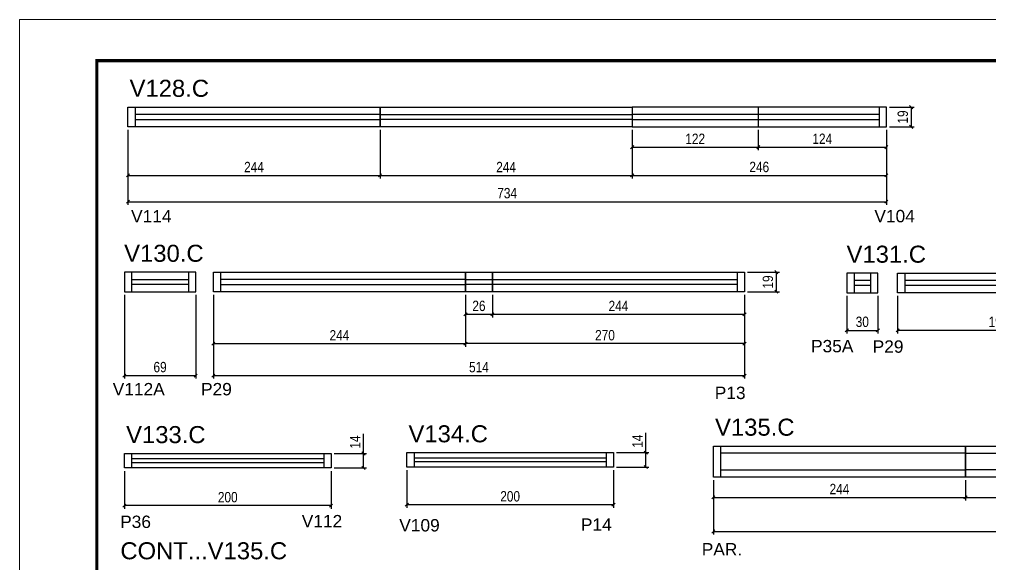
# Model space of a CAD drawing. Extents: x 2815 to 9069, y 548 to 5044.
# Drawn here: x 2815 to 3755, y 2218 to 2746 of the extents above; entities that cross this region are included whole.
import ezdxf

# ---------------------------------------------------------------- set-up
doc = ezdxf.new("R2010")
doc.units = 0
doc.linetypes.add('DASHED', pattern=[0.75, 0.5, -0.25])
for name, color, linetype in [('5', 5, 'Continuous'), ('COTA', 241, 'Continuous'), ('Cotas', 1, 'Continuous'), ('NOMENCLATURA', 7, 'Continuous'), ('Painéis', 200, 'Continuous'), ('SARR_2.2x7', 40, 'Continuous'), ('SARR_EDITAR', 141, 'Continuous')]:
    doc.layers.add(name, color=color, linetype=linetype)
for name, color, linetype, lineweight in [('Folhas', 255, 'Continuous', 9), ('Romaneio', 3, 'Continuous', 13), ('SARRAFO DE PRESSAO', 251, 'DASHED', 9)]:
    doc.layers.add(name, color=color, linetype=linetype, lineweight=lineweight)
doc.styles.add('COTA TECNICA-50', font='techl___.ttf', dxfattribs={"height": 10})
doc.styles.get("Standard").update_dxf_attribs({"font": 'arial.ttf'})
doc.dimstyles.new('COTA PAINEL-50', dxfattribs={"dimtxt": 10, "dimasz": 3, "dimexe": 3, "dimexo": 3, "dimgap": 3, "dimtad": 1, "dimdec": 1, "dimzin": 12, "dimdsep": 46, "dimtxsty": 'COTA TECNICA-50', "dimblk1": 'OBLIQUE', "dimblk2": 'OBLIQUE', "dimsah": 1, "dimcen": 0.9, "dimclrd": 4, "dimclre": 4, "dimclrt": 240, "dimadec": 1, "dimazin": 3, "dimtfac": 1, "dimtdec": 1, "dimtmove": 0, "dimatfit": 3, "dimfxl": 1, "dimtolj": 1, "dimtzin": 12, "dimarcsym": 0})

# ---------------------------------------------------------------- blocks, each defined once
blk = doc.blocks.new('9999999999')
at = {"layer": 'Folhas'}
blk.add_lwpolyline([(98138.98, 34190.21), (99623.98, 34190.21), (99623.98, 35240.21), (98138.98, 35240.21)], close=True, dxfattribs=at)
at = {"layer": 'Folhas', "color": 30, "const_width": 3}
blk.add_lwpolyline([(98213.98, 34230.21), (99583.98, 34230.21), (99583.98, 35200.21), (98213.98, 35200.21)], close=True, dxfattribs=at)
blk = doc.blocks.new('_Oblique')
at = {"color": 0, "linetype": 'ByBlock', "lineweight": -2}
blk.add_line((-0.5, -0.5), (0.5, 0.5), dxfattribs=at)
blk = doc.blocks.new('*D355')
at = {"layer": 'COTA', "color": 4, "linetype": 'ByBlock', "lineweight": -2, "transparency": 16777216}
for p, q in [((2920.48, 2639.36), (2920.48, 2592.31)), ((3164.48, 2639.36), (3164.48, 2592.31)), ((2920.48, 2595.31), (3164.48, 2595.31))]:
    blk.add_line(p, q, dxfattribs=at)
at = {"layer": 'Defpoints', "color": 0, "linetype": 'ByBlock', "transparency": 16777216}
for p in [(2920.48, 2642.36), (3164.48, 2642.36), (3164.48, 2595.31)]:
    blk.add_point(p, dxfattribs=at)
at = {"layer": 'COTA', "color": 4, "linetype": 'ByBlock', "lineweight": -2, "transparency": 16777216, "xscale": 3, "yscale": 3, "zscale": 3, "rotation": 180}
blk.add_blockref('_Oblique', (2920.48, 2595.31), dxfattribs=at)
at = {"layer": 'COTA', "color": 4, "linetype": 'ByBlock', "lineweight": -2, "transparency": 16777216, "xscale": 3, "yscale": 3, "zscale": 3}
blk.add_blockref('_Oblique', (3164.48, 2595.31), dxfattribs=at)
at = {"layer": 'COTA', "color": 240, "linetype": 'ByBlock', "transparency": 16777216, "insert": (3042.48, 2603.39), "char_height": 10, "attachment_point": 5, "style": 'COTA TECNICA-50'}
blk.add_mtext('\\A1;244', dxfattribs=at)
blk = doc.blocks.new('*D356')
at = {"layer": 'COTA', "color": 4, "linetype": 'ByBlock', "lineweight": -2, "transparency": 16777216}
for p, q in [((3164.48, 2639.36), (3164.48, 2592.31)), ((3408.48, 2639.36), (3408.48, 2592.31)), ((3164.48, 2595.31), (3408.48, 2595.31))]:
    blk.add_line(p, q, dxfattribs=at)
at = {"layer": 'Defpoints', "color": 0, "linetype": 'ByBlock', "transparency": 16777216}
for p in [(3164.48, 2642.36), (3408.48, 2642.36), (3408.48, 2595.31)]:
    blk.add_point(p, dxfattribs=at)
at = {"layer": 'COTA', "color": 4, "linetype": 'ByBlock', "lineweight": -2, "transparency": 16777216, "xscale": 3, "yscale": 3, "zscale": 3, "rotation": 180}
blk.add_blockref('_Oblique', (3164.48, 2595.31), dxfattribs=at)
at = {"layer": 'COTA', "color": 4, "linetype": 'ByBlock', "lineweight": -2, "transparency": 16777216, "xscale": 3, "yscale": 3, "zscale": 3}
blk.add_blockref('_Oblique', (3408.48, 2595.31), dxfattribs=at)
at = {"layer": 'COTA', "color": 240, "linetype": 'ByBlock', "transparency": 16777216, "insert": (3286.48, 2603.39), "char_height": 10, "attachment_point": 5, "style": 'COTA TECNICA-50'}
blk.add_mtext('\\A1;244', dxfattribs=at)
blk = doc.blocks.new('*D113')
at = {"layer": 'COTA', "color": 4, "linetype": 'ByBlock', "lineweight": -2, "transparency": 16777216}
for p, q in [((3408.48, 2639.36), (3408.48, 2592.31)), ((3654.48, 2639.36), (3654.48, 2592.31)), ((3408.48, 2595.31), (3654.48, 2595.31))]:
    blk.add_line(p, q, dxfattribs=at)
at = {"layer": 'Defpoints', "color": 0, "linetype": 'ByBlock', "transparency": 16777216}
for p in [(3408.48, 2642.36), (3654.48, 2642.36), (3654.48, 2595.31)]:
    blk.add_point(p, dxfattribs=at)
at = {"layer": 'COTA', "color": 4, "linetype": 'ByBlock', "lineweight": -2, "transparency": 16777216, "xscale": 3, "yscale": 3, "zscale": 3, "rotation": 180}
blk.add_blockref('_Oblique', (3408.48, 2595.31), dxfattribs=at)
at = {"layer": 'COTA', "color": 4, "linetype": 'ByBlock', "lineweight": -2, "transparency": 16777216, "xscale": 3, "yscale": 3, "zscale": 3}
blk.add_blockref('_Oblique', (3654.48, 2595.31), dxfattribs=at)
at = {"layer": 'COTA', "color": 240, "linetype": 'ByBlock', "transparency": 16777216, "insert": (3531.48, 2603.42), "char_height": 10, "attachment_point": 5, "style": 'COTA TECNICA-50'}
blk.add_mtext('\\A1;246', dxfattribs=at)
blk = doc.blocks.new('*D357')
at = {"layer": 'COTA', "color": 4, "linetype": 'ByBlock', "lineweight": -2, "transparency": 16777216}
for p, q in [((3657.48, 2661.36), (3681.5, 2661.36)), ((3678.5, 2661.36), (3678.5, 2642.36)), ((3657.48, 2642.36), (3681.5, 2642.36))]:
    blk.add_line(p, q, dxfattribs=at)
at = {"layer": 'Defpoints', "color": 0, "linetype": 'ByBlock', "transparency": 16777216}
for p in [(3654.48, 2661.36), (3654.48, 2642.36), (3678.5, 2642.36)]:
    blk.add_point(p, dxfattribs=at)
at = {"layer": 'COTA', "color": 4, "linetype": 'ByBlock', "lineweight": -2, "transparency": 16777216, "xscale": 3, "yscale": 3, "zscale": 3}
for p, rotation in [((3678.5, 2661.36), 90), ((3678.5, 2642.36), 270)]:
    blk.add_blockref('_Oblique', p, dxfattribs=dict(at, rotation=rotation))
at = {"layer": 'COTA', "color": 240, "linetype": 'ByBlock', "transparency": 16777216, "insert": (3670.41, 2651.86), "char_height": 10, "attachment_point": 5, "rotation": 90, "style": 'COTA TECNICA-50'}
blk.add_mtext('\\A1;19', dxfattribs=at)
blk = doc.blocks.new('*D358')
at = {"layer": 'Defpoints', "color": 0, "linetype": 'ByBlock', "transparency": 16777216}
for p in [(2920.48, 2642.36), (3654.48, 2642.36), (3654.48, 2569.83)]:
    blk.add_point(p, dxfattribs=at)
at = {"layer": 'Romaneio', "color": 4, "linetype": 'ByBlock', "lineweight": -2, "transparency": 16777216}
for p, q in [((2920.48, 2639.36), (2920.48, 2566.83)), ((3654.48, 2639.36), (3654.48, 2566.83)), ((2920.48, 2569.83), (3654.48, 2569.83))]:
    blk.add_line(p, q, dxfattribs=at)
at = {"layer": 'Romaneio', "color": 4, "linetype": 'ByBlock', "lineweight": -2, "transparency": 16777216, "xscale": 3, "yscale": 3, "zscale": 3, "rotation": 180}
blk.add_blockref('_Oblique', (2920.48, 2569.83), dxfattribs=at)
at = {"layer": 'Romaneio', "color": 4, "linetype": 'ByBlock', "lineweight": -2, "transparency": 16777216, "xscale": 3, "yscale": 3, "zscale": 3}
blk.add_blockref('_Oblique', (3654.48, 2569.83), dxfattribs=at)
at = {"layer": 'Romaneio', "color": 240, "linetype": 'ByBlock', "transparency": 16777216, "insert": (3287.48, 2578.05), "char_height": 10, "attachment_point": 5, "style": 'COTA TECNICA-50'}
blk.add_mtext('\\A1;734', dxfattribs=at)
blk = doc.blocks.new('*D359')
at = {"layer": 'COTA', "color": 4, "linetype": 'ByBlock', "lineweight": -2, "transparency": 16777216}
for p, q in [((2917.09, 2479.6), (2917.09, 2398.47)), ((2986.09, 2479.6), (2986.09, 2398.47)), ((2917.09, 2401.47), (2986.09, 2401.47))]:
    blk.add_line(p, q, dxfattribs=at)
at = {"layer": 'Defpoints', "color": 0, "linetype": 'ByBlock', "transparency": 16777216}
for p in [(2917.09, 2482.6), (2986.09, 2482.6), (2986.09, 2401.47)]:
    blk.add_point(p, dxfattribs=at)
at = {"layer": 'COTA', "color": 4, "linetype": 'ByBlock', "lineweight": -2, "transparency": 16777216, "xscale": 3, "yscale": 3, "zscale": 3, "rotation": 180}
blk.add_blockref('_Oblique', (2917.09, 2401.47), dxfattribs=at)
at = {"layer": 'COTA', "color": 4, "linetype": 'ByBlock', "lineweight": -2, "transparency": 16777216, "xscale": 3, "yscale": 3, "zscale": 3}
blk.add_blockref('_Oblique', (2986.09, 2401.47), dxfattribs=at)
at = {"layer": 'COTA', "color": 240, "linetype": 'ByBlock', "transparency": 16777216, "insert": (2951.59, 2409.6), "char_height": 10, "attachment_point": 5, "style": 'COTA TECNICA-50'}
blk.add_mtext('\\A1;69', dxfattribs=at)
blk = doc.blocks.new('*D360')
at = {"layer": 'COTA', "color": 4, "linetype": 'ByBlock', "lineweight": -2, "transparency": 16777216}
for p, q in [((3003.18, 2479.6), (3003.18, 2429.38)), ((3247.18, 2479.6), (3247.18, 2429.38)), ((3003.18, 2432.38), (3247.18, 2432.38))]:
    blk.add_line(p, q, dxfattribs=at)
at = {"layer": 'Defpoints', "color": 0, "linetype": 'ByBlock', "transparency": 16777216}
for p in [(3003.18, 2482.6), (3247.18, 2482.6), (3247.18, 2432.38)]:
    blk.add_point(p, dxfattribs=at)
at = {"layer": 'COTA', "color": 4, "linetype": 'ByBlock', "lineweight": -2, "transparency": 16777216, "xscale": 3, "yscale": 3, "zscale": 3, "rotation": 180}
blk.add_blockref('_Oblique', (3003.18, 2432.38), dxfattribs=at)
at = {"layer": 'COTA', "color": 4, "linetype": 'ByBlock', "lineweight": -2, "transparency": 16777216, "xscale": 3, "yscale": 3, "zscale": 3}
blk.add_blockref('_Oblique', (3247.18, 2432.38), dxfattribs=at)
at = {"layer": 'COTA', "color": 240, "linetype": 'ByBlock', "transparency": 16777216, "insert": (3125.18, 2440.45), "char_height": 10, "attachment_point": 5, "style": 'COTA TECNICA-50'}
blk.add_mtext('\\A1;244', dxfattribs=at)
blk = doc.blocks.new('*D361')
at = {"layer": 'COTA', "color": 4, "linetype": 'ByBlock', "lineweight": -2, "transparency": 16777216}
for p, q in [((3247.18, 2479.6), (3247.18, 2457.77)), ((3273.18, 2479.6), (3273.18, 2457.77)), ((3247.18, 2460.77), (3273.18, 2460.77))]:
    blk.add_line(p, q, dxfattribs=at)
at = {"layer": 'Defpoints', "color": 0, "linetype": 'ByBlock', "transparency": 16777216}
for p in [(3247.18, 2482.6), (3273.18, 2482.6), (3273.18, 2460.77)]:
    blk.add_point(p, dxfattribs=at)
at = {"layer": 'COTA', "color": 4, "linetype": 'ByBlock', "lineweight": -2, "transparency": 16777216, "xscale": 3, "yscale": 3, "zscale": 3, "rotation": 180}
blk.add_blockref('_Oblique', (3247.18, 2460.77), dxfattribs=at)
at = {"layer": 'COTA', "color": 4, "linetype": 'ByBlock', "lineweight": -2, "transparency": 16777216, "xscale": 3, "yscale": 3, "zscale": 3}
blk.add_blockref('_Oblique', (3273.18, 2460.77), dxfattribs=at)
at = {"layer": 'COTA', "color": 240, "linetype": 'ByBlock', "transparency": 16777216, "insert": (3260.18, 2468.88), "char_height": 10, "attachment_point": 5, "style": 'COTA TECNICA-50'}
blk.add_mtext('\\A1;26', dxfattribs=at)
blk = doc.blocks.new('*D362')
at = {"layer": 'COTA', "color": 4, "linetype": 'ByBlock', "lineweight": -2, "transparency": 16777216}
for p, q in [((3273.18, 2479.6), (3273.18, 2457.77)), ((3517.18, 2479.6), (3517.18, 2457.77)), ((3273.18, 2460.77), (3517.18, 2460.77))]:
    blk.add_line(p, q, dxfattribs=at)
at = {"layer": 'Defpoints', "color": 0, "linetype": 'ByBlock', "transparency": 16777216}
for p in [(3273.18, 2482.6), (3517.18, 2482.6), (3517.18, 2460.77)]:
    blk.add_point(p, dxfattribs=at)
at = {"layer": 'COTA', "color": 4, "linetype": 'ByBlock', "lineweight": -2, "transparency": 16777216, "xscale": 3, "yscale": 3, "zscale": 3, "rotation": 180}
blk.add_blockref('_Oblique', (3273.18, 2460.77), dxfattribs=at)
at = {"layer": 'COTA', "color": 4, "linetype": 'ByBlock', "lineweight": -2, "transparency": 16777216, "xscale": 3, "yscale": 3, "zscale": 3}
blk.add_blockref('_Oblique', (3517.18, 2460.77), dxfattribs=at)
at = {"layer": 'COTA', "color": 240, "linetype": 'ByBlock', "transparency": 16777216, "insert": (3395.18, 2468.85), "char_height": 10, "attachment_point": 5, "style": 'COTA TECNICA-50'}
blk.add_mtext('\\A1;244', dxfattribs=at)
blk = doc.blocks.new('*D363')
at = {"layer": 'COTA', "color": 4, "linetype": 'ByBlock', "lineweight": -2, "transparency": 16777216}
for p, q in [((3247.18, 2479.6), (3247.18, 2429.38)), ((3517.18, 2479.6), (3517.18, 2429.38)), ((3517.18, 2432.38), (3247.18, 2432.38))]:
    blk.add_line(p, q, dxfattribs=at)
at = {"layer": 'Defpoints', "color": 0, "linetype": 'ByBlock', "transparency": 16777216}
for p in [(3247.18, 2482.6), (3517.18, 2482.6), (3247.18, 2432.38)]:
    blk.add_point(p, dxfattribs=at)
at = {"layer": 'COTA', "color": 4, "linetype": 'ByBlock', "lineweight": -2, "transparency": 16777216, "xscale": 3, "yscale": 3, "zscale": 3}
for p, rotation in [((3247.18, 2432.38), 180.0000022456254), ((3517.18, 2432.38), 2.245625445596033e-06)]:
    blk.add_blockref('_Oblique', p, dxfattribs=dict(at, rotation=rotation))
at = {"layer": 'COTA', "color": 240, "linetype": 'ByBlock', "transparency": 16777216, "insert": (3382.18, 2440.48), "char_height": 10, "attachment_point": 5, "rotation": 0, "style": 'COTA TECNICA-50'}
blk.add_mtext('\\A1;270', dxfattribs=at)
blk = doc.blocks.new('*D114')
at = {"layer": 'COTA', "color": 4, "linetype": 'ByBlock', "lineweight": -2, "transparency": 16777216}
for p, q in [((3520.18, 2501.6), (3550.94, 2501.6)), ((3547.94, 2501.6), (3547.94, 2482.6)), ((3520.18, 2482.6), (3550.94, 2482.6))]:
    blk.add_line(p, q, dxfattribs=at)
at = {"layer": 'Defpoints', "color": 0, "linetype": 'ByBlock', "transparency": 16777216}
for p in [(3517.18, 2501.6), (3517.18, 2482.6), (3547.94, 2482.6)]:
    blk.add_point(p, dxfattribs=at)
at = {"layer": 'COTA', "color": 4, "linetype": 'ByBlock', "lineweight": -2, "transparency": 16777216, "xscale": 3, "yscale": 3, "zscale": 3}
for p, rotation in [((3547.94, 2501.6), 90), ((3547.94, 2482.6), 270)]:
    blk.add_blockref('_Oblique', p, dxfattribs=dict(at, rotation=rotation))
at = {"layer": 'COTA', "color": 240, "linetype": 'ByBlock', "transparency": 16777216, "insert": (3539.85, 2492.1), "char_height": 10, "attachment_point": 5, "rotation": 90, "style": 'COTA TECNICA-50'}
blk.add_mtext('\\A1;19', dxfattribs=at)
blk = doc.blocks.new('*D364')
at = {"layer": 'Defpoints', "color": 0, "linetype": 'ByBlock', "transparency": 16777216}
for p in [(3003.18, 2482.6), (3517.18, 2482.6), (3517.18, 2401.47)]:
    blk.add_point(p, dxfattribs=at)
at = {"layer": 'Romaneio', "color": 4, "linetype": 'ByBlock', "lineweight": -2, "transparency": 16777216}
for p, q in [((3003.18, 2479.6), (3003.18, 2398.47)), ((3517.18, 2479.6), (3517.18, 2398.47)), ((3003.18, 2401.47), (3517.18, 2401.47))]:
    blk.add_line(p, q, dxfattribs=at)
at = {"layer": 'Romaneio', "color": 4, "linetype": 'ByBlock', "lineweight": -2, "transparency": 16777216, "xscale": 3, "yscale": 3, "zscale": 3, "rotation": 180}
blk.add_blockref('_Oblique', (3003.18, 2401.47), dxfattribs=at)
at = {"layer": 'Romaneio', "color": 4, "linetype": 'ByBlock', "lineweight": -2, "transparency": 16777216, "xscale": 3, "yscale": 3, "zscale": 3}
blk.add_blockref('_Oblique', (3517.18, 2401.47), dxfattribs=at)
at = {"layer": 'Romaneio', "color": 240, "linetype": 'ByBlock', "transparency": 16777216, "insert": (3260.18, 2409.58), "char_height": 10, "attachment_point": 5, "style": 'COTA TECNICA-50'}
blk.add_mtext('\\A1;514', dxfattribs=at)
blk = doc.blocks.new('*D477')
at = {"layer": 'COTA', "color": 4, "linetype": 'ByBlock', "lineweight": -2, "transparency": 16777216}
for p, q in [((3616.2, 2478.72), (3616.2, 2442.25)), ((3646.2, 2478.72), (3646.2, 2442.25)), ((3616.2, 2445.25), (3646.2, 2445.25))]:
    blk.add_line(p, q, dxfattribs=at)
at = {"layer": 'Defpoints', "color": 0, "linetype": 'ByBlock', "transparency": 16777216}
for p in [(3616.2, 2481.72), (3646.2, 2481.72), (3646.2, 2445.25)]:
    blk.add_point(p, dxfattribs=at)
at = {"layer": 'COTA', "color": 4, "linetype": 'ByBlock', "lineweight": -2, "transparency": 16777216, "xscale": 3, "yscale": 3, "zscale": 3, "rotation": 180}
blk.add_blockref('_Oblique', (3616.2, 2445.25), dxfattribs=at)
at = {"layer": 'COTA', "color": 4, "linetype": 'ByBlock', "lineweight": -2, "transparency": 16777216, "xscale": 3, "yscale": 3, "zscale": 3}
blk.add_blockref('_Oblique', (3646.2, 2445.25), dxfattribs=at)
at = {"layer": 'COTA', "color": 240, "linetype": 'ByBlock', "transparency": 16777216, "insert": (3631.2, 2453.47), "char_height": 10, "attachment_point": 5, "style": 'COTA TECNICA-50'}
blk.add_mtext('\\A1;30', dxfattribs=at)
blk = doc.blocks.new('*D478')
at = {"layer": 'COTA', "color": 4, "linetype": 'ByBlock', "lineweight": -2, "transparency": 16777216}
for p, q in [((3665.42, 2478.72), (3665.42, 2442.25)), ((3860.42, 2478.72), (3860.42, 2442.25)), ((3860.42, 2445.25), (3665.42, 2445.25))]:
    blk.add_line(p, q, dxfattribs=at)
at = {"layer": 'Defpoints', "color": 0, "linetype": 'ByBlock', "transparency": 16777216}
for p in [(3665.42, 2481.72), (3860.42, 2481.72), (3665.42, 2445.25)]:
    blk.add_point(p, dxfattribs=at)
at = {"layer": 'COTA', "color": 4, "linetype": 'ByBlock', "lineweight": -2, "transparency": 16777216, "xscale": 3, "yscale": 3, "zscale": 3, "rotation": 180}
blk.add_blockref('_Oblique', (3665.42, 2445.25), dxfattribs=at)
at = {"layer": 'COTA', "color": 4, "linetype": 'ByBlock', "lineweight": -2, "transparency": 16777216, "xscale": 3, "yscale": 3, "zscale": 3}
blk.add_blockref('_Oblique', (3860.42, 2445.25), dxfattribs=at)
at = {"layer": 'COTA', "color": 240, "linetype": 'ByBlock', "transparency": 16777216, "insert": (3762.92, 2453.39), "char_height": 10, "attachment_point": 5, "style": 'COTA TECNICA-50'}
blk.add_mtext('\\A1;195', dxfattribs=at)
blk = doc.blocks.new('*D482')
at = {"layer": 'COTA', "color": 4, "linetype": 'ByBlock', "lineweight": -2, "transparency": 16777216}
for p, q in [((2917.11, 2309.02), (2917.11, 2272.55)), ((3117.11, 2309.02), (3117.11, 2272.55)), ((3117.11, 2275.55), (2917.11, 2275.55))]:
    blk.add_line(p, q, dxfattribs=at)
at = {"layer": 'Defpoints', "color": 0, "linetype": 'ByBlock', "transparency": 16777216}
for p in [(2917.11, 2312.02), (3117.11, 2312.02), (2917.11, 2275.55)]:
    blk.add_point(p, dxfattribs=at)
at = {"layer": 'COTA', "color": 4, "linetype": 'ByBlock', "lineweight": -2, "transparency": 16777216, "xscale": 3, "yscale": 3, "zscale": 3, "rotation": 180}
blk.add_blockref('_Oblique', (2917.11, 2275.55), dxfattribs=at)
at = {"layer": 'COTA', "color": 4, "linetype": 'ByBlock', "lineweight": -2, "transparency": 16777216, "xscale": 3, "yscale": 3, "zscale": 3}
blk.add_blockref('_Oblique', (3117.11, 2275.55), dxfattribs=at)
at = {"layer": 'COTA', "color": 240, "linetype": 'ByBlock', "transparency": 16777216, "insert": (3017.11, 2283.65), "char_height": 10, "attachment_point": 5, "style": 'COTA TECNICA-50'}
blk.add_mtext('\\A1;200', dxfattribs=at)
blk = doc.blocks.new('*D483')
at = {"layer": 'Defpoints', "color": 0, "linetype": 'ByBlock', "transparency": 16777216}
for p in [(3117.11, 2326.02), (3148.45, 2326.02), (3117.11, 2312.02)]:
    blk.add_point(p, dxfattribs=at)
at = {"layer": 'Romaneio', "color": 4, "linetype": 'ByBlock', "lineweight": -2, "transparency": 16777216}
for p, q in [((3148.45, 2326.02), (3148.45, 2345.14)), ((3120.11, 2326.02), (3151.45, 2326.02)), ((3148.45, 2312.02), (3148.45, 2326.02)), ((3120.11, 2312.02), (3151.45, 2312.02))]:
    blk.add_line(p, q, dxfattribs=at)
at = {"layer": 'Romaneio', "color": 4, "linetype": 'ByBlock', "lineweight": -2, "transparency": 16777216, "xscale": 3, "yscale": 3, "zscale": 3}
for p, rotation in [((3148.45, 2326.02), 90), ((3148.45, 2312.02), 270)]:
    blk.add_blockref('_Oblique', p, dxfattribs=dict(at, rotation=rotation))
at = {"layer": 'Romaneio', "color": 240, "linetype": 'ByBlock', "transparency": 16777216, "insert": (3140.37, 2337.08), "char_height": 10, "attachment_point": 5, "rotation": 90, "style": 'COTA TECNICA-50'}
blk.add_mtext('\\A1;14', dxfattribs=at)
blk = doc.blocks.new('*D484')
at = {"layer": 'COTA', "color": 4, "linetype": 'ByBlock', "lineweight": -2, "transparency": 16777216}
for p, q in [((3190.39, 2309.82), (3190.39, 2273.34)), ((3390.39, 2309.82), (3390.39, 2273.34)), ((3390.39, 2276.34), (3190.39, 2276.34))]:
    blk.add_line(p, q, dxfattribs=at)
at = {"layer": 'Defpoints', "color": 0, "linetype": 'ByBlock', "transparency": 16777216}
for p in [(3190.39, 2312.82), (3390.39, 2312.82), (3190.39, 2276.34)]:
    blk.add_point(p, dxfattribs=at)
at = {"layer": 'COTA', "color": 4, "linetype": 'ByBlock', "lineweight": -2, "transparency": 16777216, "xscale": 3, "yscale": 3, "zscale": 3, "rotation": 180}
blk.add_blockref('_Oblique', (3190.39, 2276.34), dxfattribs=at)
at = {"layer": 'COTA', "color": 4, "linetype": 'ByBlock', "lineweight": -2, "transparency": 16777216, "xscale": 3, "yscale": 3, "zscale": 3}
blk.add_blockref('_Oblique', (3390.39, 2276.34), dxfattribs=at)
at = {"layer": 'COTA', "color": 240, "linetype": 'ByBlock', "transparency": 16777216, "insert": (3290.39, 2284.45), "char_height": 10, "attachment_point": 5, "style": 'COTA TECNICA-50'}
blk.add_mtext('\\A1;200', dxfattribs=at)
blk = doc.blocks.new('*D485')
at = {"layer": 'Defpoints', "color": 0, "linetype": 'ByBlock', "transparency": 16777216}
for p in [(3390.39, 2326.82), (3421.73, 2326.82), (3390.39, 2312.82)]:
    blk.add_point(p, dxfattribs=at)
at = {"layer": 'Romaneio', "color": 4, "linetype": 'ByBlock', "lineweight": -2, "transparency": 16777216}
for p, q in [((3421.73, 2326.82), (3421.73, 2345.94)), ((3393.39, 2326.82), (3424.73, 2326.82)), ((3421.73, 2312.82), (3421.73, 2326.82)), ((3393.39, 2312.82), (3424.73, 2312.82))]:
    blk.add_line(p, q, dxfattribs=at)
at = {"layer": 'Romaneio', "color": 4, "linetype": 'ByBlock', "lineweight": -2, "transparency": 16777216, "xscale": 3, "yscale": 3, "zscale": 3}
for p, rotation in [((3421.73, 2326.82), 90), ((3421.73, 2312.82), 270)]:
    blk.add_blockref('_Oblique', p, dxfattribs=dict(at, rotation=rotation))
at = {"layer": 'Romaneio', "color": 240, "linetype": 'ByBlock', "transparency": 16777216, "insert": (3413.66, 2337.88), "char_height": 10, "attachment_point": 5, "rotation": 90, "style": 'COTA TECNICA-50'}
blk.add_mtext('\\A1;14', dxfattribs=at)
blk = doc.blocks.new('*D486')
at = {"layer": 'COTA', "color": 4, "linetype": 'ByBlock', "lineweight": -2, "transparency": 16777216}
for p, q in [((3487.07, 2300.21), (3487.07, 2280.53)), ((3731.07, 2300.21), (3731.07, 2280.53)), ((3487.07, 2283.53), (3731.07, 2283.53))]:
    blk.add_line(p, q, dxfattribs=at)
at = {"layer": 'Defpoints', "color": 0, "linetype": 'ByBlock', "transparency": 16777216}
for p in [(3487.07, 2303.21), (3731.07, 2303.21), (3731.07, 2283.53)]:
    blk.add_point(p, dxfattribs=at)
at = {"layer": 'COTA', "color": 4, "linetype": 'ByBlock', "lineweight": -2, "transparency": 16777216, "xscale": 3, "yscale": 3, "zscale": 3, "rotation": 180}
blk.add_blockref('_Oblique', (3487.07, 2283.53), dxfattribs=at)
at = {"layer": 'COTA', "color": 4, "linetype": 'ByBlock', "lineweight": -2, "transparency": 16777216, "xscale": 3, "yscale": 3, "zscale": 3}
blk.add_blockref('_Oblique', (3731.07, 2283.53), dxfattribs=at)
at = {"layer": 'COTA', "color": 240, "linetype": 'ByBlock', "transparency": 16777216, "insert": (3609.07, 2291.6), "char_height": 10, "attachment_point": 5, "style": 'COTA TECNICA-50'}
blk.add_mtext('\\A1;244', dxfattribs=at)
blk = doc.blocks.new('*D487')
at = {"layer": 'COTA', "color": 4, "linetype": 'ByBlock', "lineweight": -2, "transparency": 16777216}
for p, q in [((3731.07, 2300.21), (3731.07, 2280.53)), ((3975.07, 2300.21), (3975.07, 2280.53)), ((3731.07, 2283.53), (3975.07, 2283.53))]:
    blk.add_line(p, q, dxfattribs=at)
at = {"layer": 'Defpoints', "color": 0, "linetype": 'ByBlock', "transparency": 16777216}
for p in [(3731.07, 2303.21), (3975.07, 2303.21), (3975.07, 2283.53)]:
    blk.add_point(p, dxfattribs=at)
at = {"layer": 'COTA', "color": 4, "linetype": 'ByBlock', "lineweight": -2, "transparency": 16777216, "xscale": 3, "yscale": 3, "zscale": 3, "rotation": 180}
blk.add_blockref('_Oblique', (3731.07, 2283.53), dxfattribs=at)
at = {"layer": 'COTA', "color": 4, "linetype": 'ByBlock', "lineweight": -2, "transparency": 16777216, "xscale": 3, "yscale": 3, "zscale": 3}
blk.add_blockref('_Oblique', (3975.07, 2283.53), dxfattribs=at)
at = {"layer": 'COTA', "color": 240, "linetype": 'ByBlock', "transparency": 16777216, "insert": (3853.07, 2291.6), "char_height": 10, "attachment_point": 5, "style": 'COTA TECNICA-50'}
blk.add_mtext('\\A1;244', dxfattribs=at)
blk = doc.blocks.new('*D489')
at = {"layer": 'Defpoints', "color": 0, "linetype": 'ByBlock', "transparency": 16777216}
for p in [(3487.07, 2303.21), (4207.17, 2303.21), (4207.17, 2250.44)]:
    blk.add_point(p, dxfattribs=at)
at = {"layer": 'Romaneio', "color": 4, "linetype": 'ByBlock', "lineweight": -2, "transparency": 16777216}
for p, q in [((3487.07, 2300.21), (3487.07, 2247.44)), ((4207.17, 2300.21), (4207.17, 2247.44)), ((3487.07, 2250.44), (4207.17, 2250.44))]:
    blk.add_line(p, q, dxfattribs=at)
at = {"layer": 'Romaneio', "color": 4, "linetype": 'ByBlock', "lineweight": -2, "transparency": 16777216, "xscale": 3, "yscale": 3, "zscale": 3, "rotation": 180}
blk.add_blockref('_Oblique', (3487.07, 2250.44), dxfattribs=at)
at = {"layer": 'Romaneio', "color": 4, "linetype": 'ByBlock', "lineweight": -2, "transparency": 16777216, "xscale": 3, "yscale": 3, "zscale": 3}
blk.add_blockref('_Oblique', (4207.17, 2250.44), dxfattribs=at)
at = {"layer": 'Romaneio', "color": 240, "linetype": 'ByBlock', "transparency": 16777216, "insert": (3847.12, 2258.55), "char_height": 10, "attachment_point": 5, "style": 'COTA TECNICA-50'}
blk.add_mtext('\\A1;720.1', dxfattribs=at)
blk = doc.blocks.new('*D473')
at = {"layer": 'Cotas', "color": 4, "linetype": 'ByBlock', "lineweight": -2, "transparency": 16777216}
for p, q in [((3408.48, 2639.36), (3408.48, 2619.68)), ((3530.48, 2639.36), (3530.48, 2619.68)), ((3408.48, 2622.68), (3530.48, 2622.68))]:
    blk.add_line(p, q, dxfattribs=at)
at = {"layer": 'Defpoints', "color": 0, "linetype": 'ByBlock', "transparency": 16777216}
for p in [(3408.48, 2642.36), (3530.48, 2642.36), (3530.48, 2622.68)]:
    blk.add_point(p, dxfattribs=at)
at = {"layer": 'Cotas', "color": 4, "linetype": 'ByBlock', "lineweight": -2, "transparency": 16777216, "xscale": 3, "yscale": 3, "zscale": 3, "rotation": 180}
blk.add_blockref('_Oblique', (3408.48, 2622.68), dxfattribs=at)
at = {"layer": 'Cotas', "color": 4, "linetype": 'ByBlock', "lineweight": -2, "transparency": 16777216, "xscale": 3, "yscale": 3, "zscale": 3}
blk.add_blockref('_Oblique', (3530.48, 2622.68), dxfattribs=at)
at = {"layer": 'Cotas', "color": 240, "linetype": 'ByBlock', "transparency": 16777216, "insert": (3469.48, 2630.74), "char_height": 10, "attachment_point": 5, "style": 'COTA TECNICA-50'}
blk.add_mtext('\\A1;122', dxfattribs=at)
blk = doc.blocks.new('*D474')
at = {"layer": 'Cotas', "color": 4, "linetype": 'ByBlock', "lineweight": -2, "transparency": 16777216}
for p, q in [((3530.48, 2639.36), (3530.48, 2619.68)), ((3654.48, 2639.36), (3654.48, 2619.68)), ((3530.48, 2622.68), (3654.48, 2622.68))]:
    blk.add_line(p, q, dxfattribs=at)
at = {"layer": 'Defpoints', "color": 0, "linetype": 'ByBlock', "transparency": 16777216}
for p in [(3530.48, 2642.36), (3654.48, 2642.36), (3654.48, 2622.68)]:
    blk.add_point(p, dxfattribs=at)
at = {"layer": 'Cotas', "color": 4, "linetype": 'ByBlock', "lineweight": -2, "transparency": 16777216, "xscale": 3, "yscale": 3, "zscale": 3, "rotation": 180}
blk.add_blockref('_Oblique', (3530.48, 2622.68), dxfattribs=at)
at = {"layer": 'Cotas', "color": 4, "linetype": 'ByBlock', "lineweight": -2, "transparency": 16777216, "xscale": 3, "yscale": 3, "zscale": 3}
blk.add_blockref('_Oblique', (3654.48, 2622.68), dxfattribs=at)
at = {"layer": 'Cotas', "color": 240, "linetype": 'ByBlock', "transparency": 16777216, "insert": (3592.48, 2630.76), "char_height": 10, "attachment_point": 5, "style": 'COTA TECNICA-50'}
blk.add_mtext('\\A1;124', dxfattribs=at)

msp = doc.modelspace()

# ---------------------------------------------------------------- linework, layer by layer
at = {"layer": 'Painéis', "linetype": 'Continuous'}
msp.add_line((3530.48, 2661.36), (3530.48, 2642.36), dxfattribs=at)
for points in [[(2920.48, 2661.36), (3164.48, 2661.36), (3164.48, 2642.36), (2920.48, 2642.36)], [(3164.48, 2661.36), (3408.48, 2661.36), (3408.48, 2642.36), (3164.48, 2642.36)], [(3408.48, 2642.36), (3654.48, 2642.36), (3654.48, 2661.36), (3408.48, 2661.36)], [(2986.09, 2501.6), (2917.09, 2501.6), (2917.09, 2482.6), (2986.09, 2482.6)], [(3003.18, 2501.6), (3247.18, 2501.6), (3247.18, 2482.6), (3003.18, 2482.6)], [(3247.18, 2501.6), (3273.18, 2501.6), (3273.18, 2482.6), (3247.18, 2482.6)], [(3273.18, 2501.6), (3517.18, 2501.6), (3517.18, 2482.6), (3273.18, 2482.6)], [(3646.2, 2500.72), (3616.2, 2500.72), (3616.2, 2481.72), (3646.2, 2481.72)], [(3665.42, 2500.72), (3860.42, 2500.72), (3860.42, 2481.72), (3665.42, 2481.72)], [(3487.07, 2333.21), (3731.07, 2333.21), (3731.07, 2303.21), (3487.07, 2303.21)], [(3731.07, 2333.21), (3975.07, 2333.21), (3975.07, 2303.21), (3731.07, 2303.21)], [(2917.11, 2326.02), (3117.11, 2326.02), (3117.11, 2312.02), (2917.11, 2312.02)], [(3190.39, 2326.82), (3390.39, 2326.82), (3390.39, 2312.82), (3190.39, 2312.82)]]:
    msp.add_lwpolyline(points, close=True, dxfattribs=at)
at = {"layer": 'SARR_2.2x7', "linetype": 'Continuous'}
for p, q in [((2927.48, 2661.36), (2927.48, 2642.36)), ((3647.48, 2661.36), (3647.48, 2642.36)), ((3164.48, 2654.36), (2927.48, 2654.36)), ((3164.48, 2654.36), (3408.48, 2654.36)), ((3647.48, 2654.36), (3408.48, 2654.36)), ((2927.48, 2649.36), (3164.48, 2649.36)), ((3408.48, 2649.36), (3164.48, 2649.36)), ((3408.48, 2649.36), (3647.48, 2649.36)), ((2924.09, 2501.6), (2924.09, 2482.6)), ((2979.09, 2501.6), (2979.09, 2482.6)), ((3010.18, 2501.6), (3010.18, 2482.6)), ((3510.18, 2501.6), (3510.18, 2482.6)), ((3623.2, 2500.72), (3623.2, 2481.72)), ((3639.2, 2500.72), (3639.2, 2481.72)), ((3672.42, 2500.72), (3672.42, 2481.72)), ((2924.09, 2494.6), (2979.09, 2494.6)), ((3247.18, 2494.6), (3010.18, 2494.6)), ((3247.18, 2494.6), (3510.18, 2494.6)), ((3623.2, 2493.72), (3639.2, 2493.72)), ((3672.42, 2493.72), (3853.42, 2493.72)), ((2979.09, 2489.6), (2924.09, 2489.6)), ((3010.18, 2489.6), (3247.18, 2489.6)), ((3510.18, 2489.6), (3247.18, 2489.6)), ((3639.2, 2488.72), (3623.2, 2488.72)), ((3853.42, 2488.72), (3672.42, 2488.72)), ((3494.07, 2333.21), (3494.07, 2303.21)), ((2924.11, 2326.02), (2924.11, 2312.02)), ((3110.11, 2326.02), (3110.11, 2312.02)), ((3197.39, 2326.82), (3197.39, 2312.82)), ((3383.39, 2326.82), (3383.39, 2312.82)), ((3731.07, 2326.21), (3494.07, 2326.21)), ((3731.07, 2326.21), (3975.07, 2326.21)), ((3494.07, 2310.21), (3731.07, 2310.21)), ((3975.07, 2310.21), (3731.07, 2310.21))]:
    msp.add_line(p, q, dxfattribs=at)
at = {"layer": 'SARR_EDITAR', "linetype": 'Continuous'}
for p, q in [((3197.39, 2321.82), (3383.39, 2321.82)), ((2924.11, 2321.02), (3110.11, 2321.02)), ((3110.11, 2317.02), (2924.11, 2317.02)), ((3383.39, 2317.82), (3197.39, 2317.82))]:
    msp.add_line(p, q, dxfattribs=at)

# ---------------------------------------------------------------- block references
at = {"layer": 'SARRAFO DE PRESSAO', "color": 6, "linetype": 'ByBlock'}
msp.add_blockref('9999999999', (-95323.49, -32493.85), dxfattribs=at)

# ---------------------------------------------------------------- texts
at = {"layer": '5', "linetype": 'Continuous'}
for s, p in [('V114', (2923.53, 2549.71)), ('V104', (3642.9, 2549.88)), ('P35A', (3581.59, 2423.97)), ('P29', (3641.23, 2423.56)), ('V112A', (2905.8, 2382.29)), ('P29', (2991.24, 2382.29)), ('P13', (3488.43, 2378.73)), ('P36', (2912.96, 2253.86)), ('V112', (3088.73, 2254.47)), ('V109', (3183.09, 2250.5)), ('P14', (3358.86, 2251.12)), ('PAR.', (3475.83, 2227.23))]:
    msp.add_text(s, height=12, rotation=359.99996, dxfattribs=at).set_placement(p)
at = {"layer": 'NOMENCLATURA', "linetype": 'Continuous'}
for s, p in [('V128.C', (2922.1, 2671.39)), ('V130.C', (2916.86, 2511.63)), ('V131.C', (3615.96, 2510.75)), ('V135.C', (3488.7, 2343.23)), ('V133.C', (2918.74, 2336.05)), ('V134.C', (3192.02, 2336.84)), ('CONT...V135.C', (2913.19, 2223.55))]:
    msp.add_text(s, height=16.5, dxfattribs=at).set_placement(p)

# ---------------------------------------------------------------- dimensions: what is measured, and where the dimension line sits
at = {"layer": 'COTA', "linetype": 'ByBlock'}
for p1, p2, distance, picture, middle in [((3654.48, 2661.36), (3654.48, 2642.36), 24.03, '*D357', (3670.41, 2651.86)), ((2920.48, 2642.36), (3164.48, 2642.36), -47.05, '*D355', (3042.48, 2603.39)), ((3164.48, 2642.36), (3408.48, 2642.36), -47.05, '*D356', (3286.48, 2603.39)), ((3408.48, 2642.36), (3654.48, 2642.36), -47.05, '*D113', (3531.48, 2603.42)), ((3517.18, 2501.6), (3517.18, 2482.6), 30.76, '*D114', (3539.85, 2492.1)), ((3003.18, 2482.6), (3247.18, 2482.6), -50.23, '*D360', (3125.18, 2440.45)), ((3247.18, 2482.6), (3273.18, 2482.6), -21.83, '*D361', (3260.18, 2468.88)), ((3517.18, 2482.6), (3247.18, 2482.6), 50.23, '*D363', (3382.18, 2440.48)), ((3273.18, 2482.6), (3517.18, 2482.6), -21.83, '*D362', (3395.18, 2468.85)), ((3487.07, 2303.21), (3731.07, 2303.21), -19.68, '*D486', (3609.07, 2291.6)), ((3731.07, 2303.21), (3975.07, 2303.21), -19.68, '*D487', (3853.07, 2291.6))]:
    dim = msp.add_aligned_dim(p1=p1, p2=p2, distance=distance, dimstyle='COTA PAINEL-50', override={"dimarcsym": 1}, dxfattribs=at)
    dim.commit()
    dim.dimension.update_dxf_attribs({"geometry": picture, "text_midpoint": middle})
for base, p1, p2, picture, middle in [((2986.09, 2401.47), (2917.09, 2482.6), (2986.09, 2482.6), '*D359', (2951.59, 2409.6)), ((3646.2, 2445.25), (3616.2, 2481.72), (3646.2, 2481.72), '*D477', (3631.2, 2453.47)), ((3665.42, 2445.25), (3860.42, 2481.72), (3665.42, 2481.72), '*D478', (3762.92, 2453.39)), ((3190.39, 2276.34), (3390.39, 2312.82), (3190.39, 2312.82), '*D484', (3290.39, 2284.45)), ((2917.11, 2275.55), (3117.11, 2312.02), (2917.11, 2312.02), '*D482', (3017.11, 2283.65))]:
    dim = msp.add_linear_dim(base=base, p1=p1, p2=p2, dimstyle='COTA PAINEL-50', override={"dimarcsym": 1}, dxfattribs=at)
    dim.commit()
    dim.dimension.update_dxf_attribs({"geometry": picture, "text_midpoint": middle})
at = {"layer": 'Cotas', "linetype": 'ByBlock'}
for base, p1, p2, picture, middle in [((3530.48, 2622.68), (3408.48, 2642.36), (3530.48, 2642.36), '*D473', (3469.48, 2630.74)), ((3654.48, 2622.68), (3530.48, 2642.36), (3654.48, 2642.36), '*D474', (3592.48, 2630.76))]:
    dim = msp.add_linear_dim(base=base, p1=p1, p2=p2, dimstyle='COTA PAINEL-50', override={"dimarcsym": 1}, dxfattribs=at)
    dim.commit()
    dim.dimension.update_dxf_attribs({"geometry": picture, "text_midpoint": middle})
at = {"layer": 'Romaneio', "linetype": 'ByBlock'}
for base, p1, p2, picture, middle in [((3654.48, 2569.83), (2920.48, 2642.36), (3654.48, 2642.36), '*D358', (3287.48, 2578.05)), ((3517.18, 2401.47), (3003.18, 2482.6), (3517.18, 2482.6), '*D364', (3260.18, 2409.58)), ((4207.17, 2250.44), (3487.07, 2303.21), (4207.17, 2303.21), '*D489', (3847.12, 2258.55))]:
    dim = msp.add_linear_dim(base=base, p1=p1, p2=p2, dimstyle='COTA PAINEL-50', override={"dimarcsym": 1}, dxfattribs=at)
    dim.commit()
    dim.dimension.update_dxf_attribs({"geometry": picture, "text_midpoint": middle})
for base, p1, p2, picture, middle in [((3148.45, 2326.02), (3117.11, 2312.02), (3117.11, 2326.02), '*D483', (3140.37, 2337.08)), ((3421.73, 2326.82), (3390.39, 2312.82), (3390.39, 2326.82), '*D485', (3413.66, 2337.88))]:
    dim = msp.add_linear_dim(base=base, p1=p1, p2=p2, angle=90, dimstyle='COTA PAINEL-50', override={"dimarcsym": 1}, dxfattribs=at)
    dim.commit()
    dim.dimension.update_dxf_attribs({"geometry": picture, "text_midpoint": middle})

doc.saveas('drawing.dxf')
